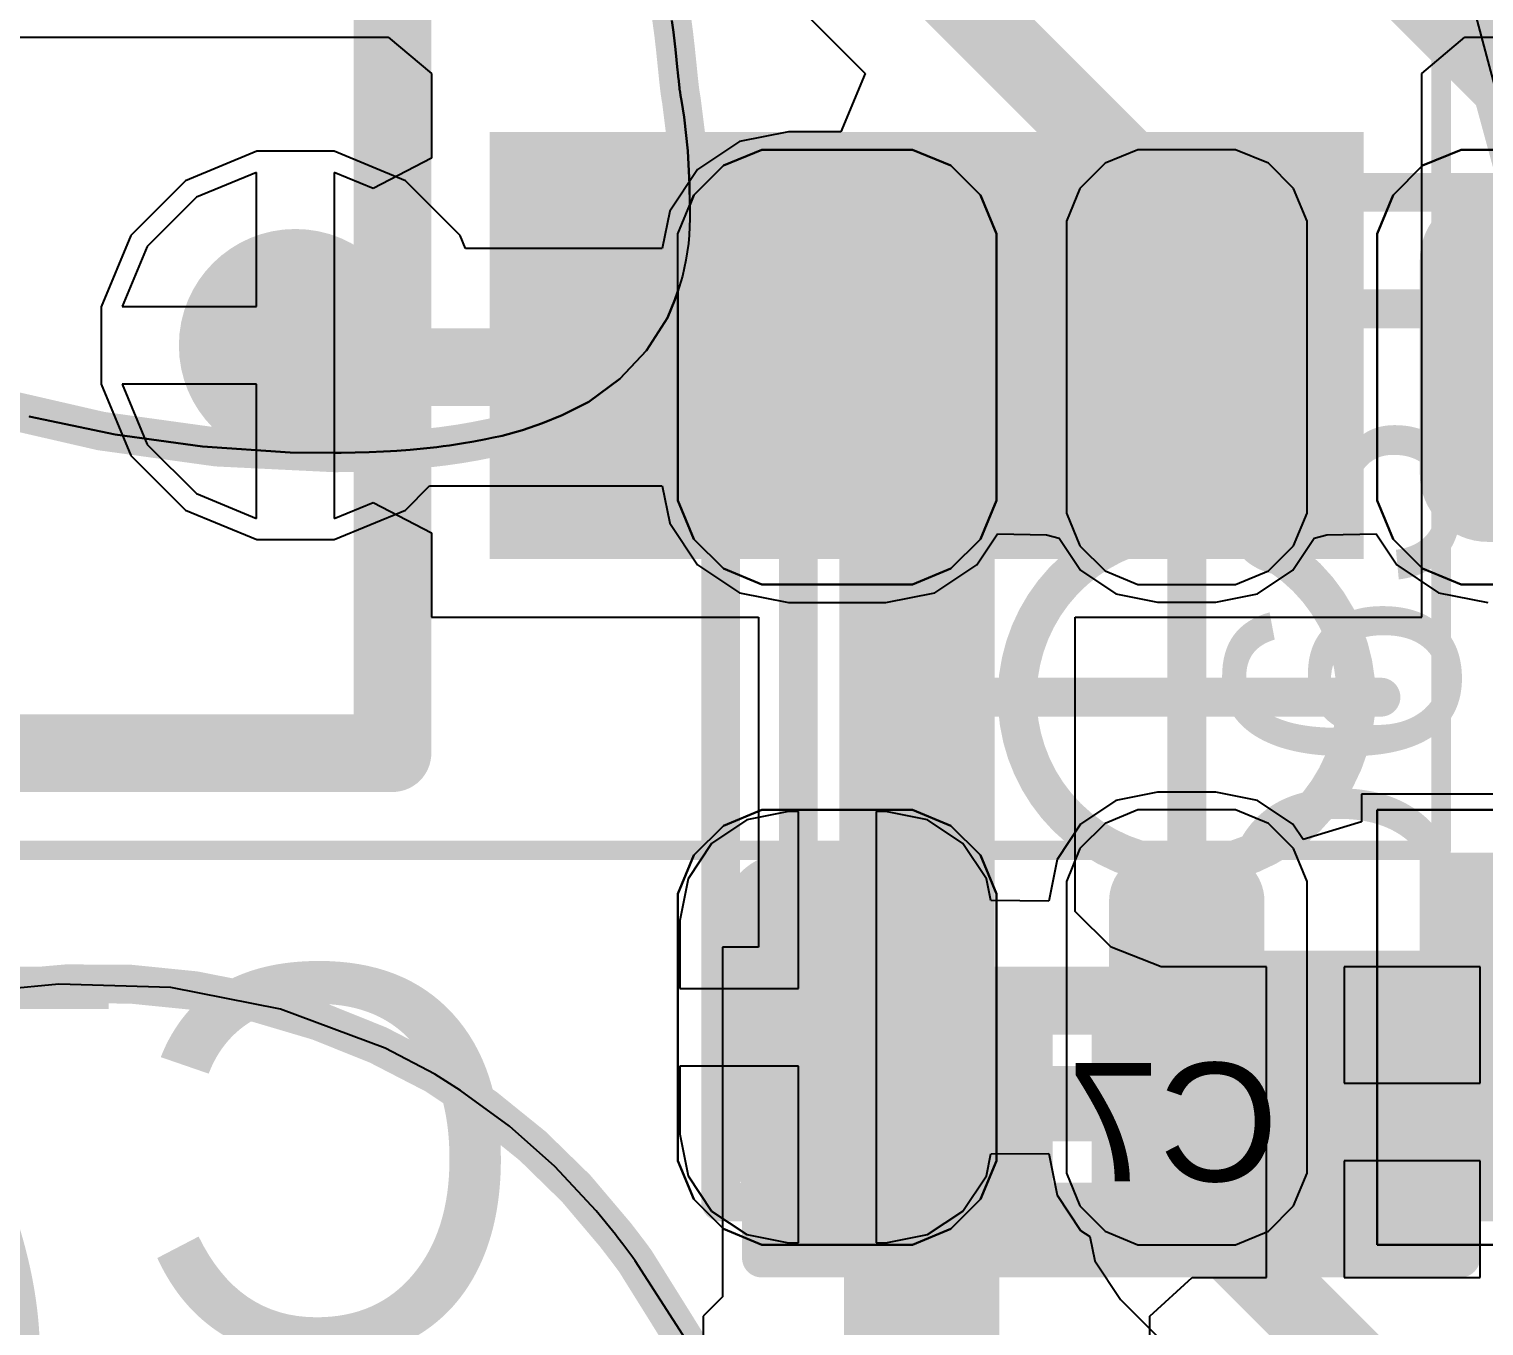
# Model space of a CAD drawing. Header units: inches. Extents: x -52 to 109, y 0 to 35.
# Drawn here: x 80.814 to 84.56, y 13.475 to 16.815 of the extents above; entities that cross this region are included whole.
import ezdxf

# ---------------------------------------------------------------- set-up
doc = ezdxf.new("R2010")
doc.units = ezdxf.units.IN
for name, color, linetype in [('Bottom Assembly', 56, 'Continuous'), ('Bottom Courtyard', 56, 'Continuous'), ('Bottom Layer', 5, 'Continuous'), ('Bottom Overlay', 54, 'Continuous'), ('Bottom Paste', 16, 'Continuous'), ('Bottom Solder', 6, 'Continuous'), ('Mechanical 1', 6, 'Continuous'), ('Mechanical 4', 56, 'Continuous'), ('Top Component Outline', 56, 'Continuous'), ('Top Courtyard', 56, 'Continuous'), ('Top Layer', 1, 'Continuous'), ('Top Overlay', 2, 'Continuous'), ('Top Paste', 8, 'Continuous'), ('Top Solder', 216, 'Continuous'), ('Via Holes', 16, 'Continuous')]:
    doc.layers.add(name, color=color, linetype=linetype)
doc.styles.add('Arial', font='', dxfattribs={"height": 0.2})
doc.styles.get('Arial').set_extended_font_data('Arial')

# ---------------------------------------------------------------- blocks, each defined once
blk = doc.blocks.new('APA_RGB_LED_2020_391')
at = {"layer": 'Top Layer'}
h = blk.add_hatch(color=1, dxfattribs=at)
edge = h.paths.add_edge_path()
edge.add_arc((-1.125, 1.025), 0.125, 90, 180)
edge.add_line((-1.25, 1.025), (-1.25, 0.775))
edge.add_arc((-1.125, 0.775), 0.125, 180, 270)
edge.add_line((-1.125, 0.65), (-0.575, 0.65))
edge.add_arc((-0.575, 0.775), 0.125, 270, 360)
edge.add_line((-0.45, 0.775), (-0.45, 1.025))
edge.add_arc((-0.575, 1.025), 0.125, 0, 90)
edge.add_line((-0.575, 1.15), (-1.125, 1.15))
h = blk.add_hatch(color=1, dxfattribs=at)
edge = h.paths.add_edge_path()
edge.add_arc((0.575, 1.025), 0.125, 90, 180)
edge.add_line((0.45, 1.025), (0.45, 0.775))
edge.add_arc((0.575, 0.775), 0.125, 180, 270)
edge.add_line((0.575, 0.65), (1.125, 0.65))
edge.add_arc((1.125, 0.775), 0.125, 270, 360)
edge.add_line((1.25, 0.775), (1.25, 1.025))
edge.add_arc((1.125, 1.025), 0.125, 0, 90)
edge.add_line((1.125, 1.15), (0.575, 1.15))
h = blk.add_hatch(color=1, dxfattribs=at)
edge = h.paths.add_edge_path()
edge.add_arc((-1.175, 0.075), 0.075, 90, 180)
edge.add_line((-1.25, 0.075), (-1.25, -0.075))
edge.add_arc((-1.175, -0.075), 0.075, 180, 270)
edge.add_line((-1.175, -0.15), (-0.525, -0.15))
edge.add_arc((-0.525, -0.075), 0.075, 270, 360)
edge.add_line((-0.45, -0.075), (-0.45, 0.075))
edge.add_arc((-0.525, 0.075), 0.075, 0, 90)
edge.add_line((-0.525, 0.15), (-1.175, 0.15))
h = blk.add_hatch(color=1, dxfattribs=at)
edge = h.paths.add_edge_path()
edge.add_arc((0.525, 0.075), 0.075, 90, 180)
edge.add_line((0.45, 0.075), (0.45, -0.075))
edge.add_arc((0.525, -0.075), 0.075, 180, 270)
edge.add_line((0.525, -0.15), (1.175, -0.15))
edge.add_arc((1.175, -0.075), 0.075, 270, 360)
edge.add_line((1.25, -0.075), (1.25, 0.075))
edge.add_arc((1.175, 0.075), 0.075, 0, 90)
edge.add_line((1.175, 0.15), (0.525, 0.15))
blk.add_hatch(color=1, dxfattribs=at).paths.add_polyline_path([(-1.25, -0.65), (-0.45, -0.65), (-0.45, -1.15), (-1.25, -1.15)])
h = blk.add_hatch(color=1, dxfattribs=at)
edge = h.paths.add_edge_path()
edge.add_arc((0.575, -0.775), 0.125, 90, 180)
edge.add_line((0.45, -0.775), (0.45, -1.025))
edge.add_arc((0.575, -1.025), 0.125, 180, 270)
edge.add_line((0.575, -1.15), (1.125, -1.15))
edge.add_arc((1.125, -1.025), 0.125, 270, 360)
edge.add_line((1.25, -1.025), (1.25, -0.775))
edge.add_arc((1.125, -0.775), 0.125, 0, 90)
edge.add_line((1.125, -0.65), (0.575, -0.65))
at = {"layer": 'Top Paste'}
h = blk.add_hatch(color=8, dxfattribs=at)
edge = h.paths.add_edge_path()
edge.add_arc((-1.125, 1.025), 0.125, 90, 180)
edge.add_line((-1.25, 1.025), (-1.25, 0.775))
edge.add_arc((-1.125, 0.775), 0.125, 180, 270)
edge.add_line((-1.125, 0.65), (-0.575, 0.65))
edge.add_arc((-0.575, 0.775), 0.125, 270, 360)
edge.add_line((-0.45, 0.775), (-0.45, 1.025))
edge.add_arc((-0.575, 1.025), 0.125, 0, 90)
edge.add_line((-0.575, 1.15), (-1.125, 1.15))
h = blk.add_hatch(color=8, dxfattribs=at)
edge = h.paths.add_edge_path()
edge.add_arc((0.575, 1.025), 0.125, 90, 180)
edge.add_line((0.45, 1.025), (0.45, 0.775))
edge.add_arc((0.575, 0.775), 0.125, 180, 270)
edge.add_line((0.575, 0.65), (1.125, 0.65))
edge.add_arc((1.125, 0.775), 0.125, 270, 360)
edge.add_line((1.25, 0.775), (1.25, 1.025))
edge.add_arc((1.125, 1.025), 0.125, 0, 90)
edge.add_line((1.125, 1.15), (0.575, 1.15))
h = blk.add_hatch(color=8, dxfattribs=at)
edge = h.paths.add_edge_path()
edge.add_arc((-1.175, 0.075), 0.075, 90, 180)
edge.add_line((-1.25, 0.075), (-1.25, -0.075))
edge.add_arc((-1.175, -0.075), 0.075, 180, 270)
edge.add_line((-1.175, -0.15), (-0.525, -0.15))
edge.add_arc((-0.525, -0.075), 0.075, 270, 360)
edge.add_line((-0.45, -0.075), (-0.45, 0.075))
edge.add_arc((-0.525, 0.075), 0.075, 0, 90)
edge.add_line((-0.525, 0.15), (-1.175, 0.15))
h = blk.add_hatch(color=8, dxfattribs=at)
edge = h.paths.add_edge_path()
edge.add_arc((0.525, 0.075), 0.075, 90, 180)
edge.add_line((0.45, 0.075), (0.45, -0.075))
edge.add_arc((0.525, -0.075), 0.075, 180, 270)
edge.add_line((0.525, -0.15), (1.175, -0.15))
edge.add_arc((1.175, -0.075), 0.075, 270, 360)
edge.add_line((1.25, -0.075), (1.25, 0.075))
edge.add_arc((1.175, 0.075), 0.075, 0, 90)
edge.add_line((1.175, 0.15), (0.525, 0.15))
blk.add_hatch(color=8, dxfattribs=at).paths.add_polyline_path([(-1.25, -0.65), (-0.45, -0.65), (-0.45, -1.15), (-1.25, -1.15)])
h = blk.add_hatch(color=8, dxfattribs=at)
edge = h.paths.add_edge_path()
edge.add_arc((0.575, -0.775), 0.125, 90, 180)
edge.add_line((0.45, -0.775), (0.45, -1.025))
edge.add_arc((0.575, -1.025), 0.125, 180, 270)
edge.add_line((0.575, -1.15), (1.125, -1.15))
edge.add_arc((1.125, -1.025), 0.125, 270, 360)
edge.add_line((1.25, -1.025), (1.25, -0.775))
edge.add_arc((1.125, -0.775), 0.125, 0, 90)
edge.add_line((1.125, -0.65), (0.575, -0.65))
at = {"layer": 'Top Solder'}
h = blk.add_hatch(color=216, dxfattribs=at)
edge = h.paths.add_edge_path()
edge.add_arc((-1.125, 1.025), 0.175, 90, 180)
edge.add_line((-1.3, 1.025), (-1.3, 0.775))
edge.add_arc((-1.125, 0.775), 0.175, 180, 270)
edge.add_line((-1.125, 0.6), (-0.575, 0.6))
edge.add_arc((-0.575, 0.775), 0.175, 270, 360)
edge.add_line((-0.4, 0.775), (-0.4, 1.025))
edge.add_arc((-0.575, 1.025), 0.175, 0, 90)
edge.add_line((-0.575, 1.2), (-1.125, 1.2))
h = blk.add_hatch(color=216, dxfattribs=at)
edge = h.paths.add_edge_path()
edge.add_arc((0.575, 1.025), 0.175, 90, 180)
edge.add_line((0.4, 1.025), (0.4, 0.775))
edge.add_arc((0.575, 0.775), 0.175, 180, 270)
edge.add_line((0.575, 0.6), (1.125, 0.6))
edge.add_arc((1.125, 0.775), 0.175, 270, 360)
edge.add_line((1.3, 0.775), (1.3, 1.025))
edge.add_arc((1.125, 1.025), 0.175, 0, 90)
edge.add_line((1.125, 1.2), (0.575, 1.2))
h = blk.add_hatch(color=216, dxfattribs=at)
edge = h.paths.add_edge_path()
edge.add_arc((-1.175, 0.075), 0.125, 90, 180)
edge.add_line((-1.3, 0.075), (-1.3, -0.075))
edge.add_arc((-1.175, -0.075), 0.125, 180, 270)
edge.add_line((-1.175, -0.2), (-0.525, -0.2))
edge.add_arc((-0.525, -0.075), 0.125, 270, 360)
edge.add_line((-0.4, -0.075), (-0.4, 0.075))
edge.add_arc((-0.525, 0.075), 0.125, 0, 90)
edge.add_line((-0.525, 0.2), (-1.175, 0.2))
h = blk.add_hatch(color=216, dxfattribs=at)
edge = h.paths.add_edge_path()
edge.add_arc((0.525, 0.075), 0.125, 90, 180)
edge.add_line((0.4, 0.075), (0.4, -0.075))
edge.add_arc((0.525, -0.075), 0.125, 180, 270)
edge.add_line((0.525, -0.2), (1.175, -0.2))
edge.add_arc((1.175, -0.075), 0.125, 270, 360)
edge.add_line((1.3, -0.075), (1.3, 0.075))
edge.add_arc((1.175, 0.075), 0.125, 0, 90)
edge.add_line((1.175, 0.2), (0.525, 0.2))
blk.add_hatch(color=216, dxfattribs=at).paths.add_polyline_path([(-1.3, -0.6), (-0.4, -0.6), (-0.4, -1.2), (-1.3, -1.2)])
h = blk.add_hatch(color=216, dxfattribs=at)
edge = h.paths.add_edge_path()
edge.add_arc((0.575, -0.775), 0.175, 90, 180)
edge.add_line((0.4, -0.775), (0.4, -1.025))
edge.add_arc((0.575, -1.025), 0.175, 180, 270)
edge.add_line((0.575, -1.2), (1.125, -1.2))
edge.add_arc((1.125, -1.025), 0.175, 270, 360)
edge.add_line((1.3, -1.025), (1.3, -0.775))
edge.add_arc((1.125, -0.775), 0.175, 0, 90)
edge.add_line((1.125, -0.6), (0.575, -0.6))
at = {"layer": 'Top Component Outline'}
for points in [[(-1, 1, 0.1, 0.1, 0), (1, 1, 0.1, 0.1, 0)], [(-1, 1, 0.1, 0.1, 0), (-1, -1, 0.1, 0.1, 0)], [(1, 1, 0.1, 0.1, 0), (1, -1, 0.1, 0.1, 0)], [(-1, -1, 0.1, 0.1, 0), (1, -1, 0.1, 0.1, 0)]]:
    blk.add_lwpolyline(points, format="xyseb", dxfattribs=at)
for points in [[(-1.025, 1, 0.05, 0.05, 1), (-0.975, 1, 0.05, 0.05, 1)], [(-1.025, 1, 0.05, 0.05, 1), (-0.975, 1, 0.05, 0.05, 1)], [(0.975, 1, 0.05, 0.05, 1), (1.025, 1, 0.05, 0.05, 1)], [(0.975, 1, 0.05, 0.05, 1), (1.025, 1, 0.05, 0.05, 1)], [(-1.025, -1, 0.05, 0.05, 1), (-0.975, -1, 0.05, 0.05, 1)], [(-1.025, -1, 0.05, 0.05, 1), (-0.975, -1, 0.05, 0.05, 1)], [(0.975, -1, 0.05, 0.05, 1), (1.025, -1, 0.05, 0.05, 1)], [(0.975, -1, 0.05, 0.05, 1), (1.025, -1, 0.05, 0.05, 1)]]:
    blk.add_lwpolyline(points, format="xyseb", close=True, dxfattribs=at)
at = {"layer": 'Top Courtyard'}
for points in [[(-1.3, 1.2, 0.1, 0.1, 0), (-1.3, -1.2, 0.1, 0.1, 0)], [(-1.3, 1.2, 0.1, 0.1, 0), (1.3, 1.2, 0.1, 0.1, 0)], [(1.3, 1.2, 0.1, 0.1, 0), (1.3, -1.2, 0.1, 0.1, 0)], [(0, 0.5, 0.1, 0.1, 0), (0, -0.5, 0.1, 0.1, 0)], [(-0.5, 0, 0.1, 0.1, 0), (0.5, 0, 0.1, 0.1, 0)], [(-1.3, -1.2, 0.1, 0.1, 0), (1.3, -1.2, 0.1, 0.1, 0)]]:
    blk.add_lwpolyline(points, format="xyseb", dxfattribs=at)
for points in [[(-1.325, 1.2, 0.05, 0.05, 1), (-1.275, 1.2, 0.05, 0.05, 1)], [(-1.325, 1.2, 0.05, 0.05, 1), (-1.275, 1.2, 0.05, 0.05, 1)], [(1.275, 1.2, 0.05, 0.05, 1), (1.325, 1.2, 0.05, 0.05, 1)], [(1.275, 1.2, 0.05, 0.05, 1), (1.325, 1.2, 0.05, 0.05, 1)], [(-0.025, 0.5, 0.05, 0.05, 1), (0.025, 0.5, 0.05, 0.05, 1)], [(-0.525, 0, 0.05, 0.05, 1), (-0.475, 0, 0.05, 0.05, 1)], [(0.475, 0, 0.05, 0.05, 1), (0.525, 0, 0.05, 0.05, 1)], [(-0.025, -0.5, 0.05, 0.05, 1), (0.025, -0.5, 0.05, 0.05, 1)], [(-1.325, -1.2, 0.05, 0.05, 1), (-1.275, -1.2, 0.05, 0.05, 1)], [(-1.325, -1.2, 0.05, 0.05, 1), (-1.275, -1.2, 0.05, 0.05, 1)], [(1.275, -1.2, 0.05, 0.05, 1), (1.325, -1.2, 0.05, 0.05, 1)], [(1.275, -1.2, 0.05, 0.05, 1), (1.325, -1.2, 0.05, 0.05, 1)]]:
    blk.add_lwpolyline(points, format="xyseb", close=True, dxfattribs=at)
at = {"layer": 'Top Overlay'}
for p, q in [((-1.2929, 1.2689), (-1.1937, 1.31)), ((-1.1937, 1.31), (-1.14, 1.31)), ((-1.14, 1.31), (-1.14, 1.31)), ((-1.14, 1.31), (-0.56, 1.31)), ((-0.56, 1.31), (-0.5063, 1.31)), ((-0.5063, 1.31), (-0.4071, 1.2689)), ((0.4071, 1.2689), (0.5063, 1.31)), ((0.5063, 1.31), (0.56, 1.31)), ((0.56, 1.31), (0.56, 1.31)), ((0.56, 1.31), (1.14, 1.31)), ((1.14, 1.31), (1.1937, 1.31)), ((1.1937, 1.31), (1.2929, 1.2689)), ((-1.3689, 1.1929), (-1.2929, 1.2689)), ((-0.4071, 1.2689), (-0.3311, 1.1929)), ((0.3311, 1.1929), (0.4071, 1.2689)), ((1.2929, 1.2689), (1.3689, 1.1929)), ((-1.41, 1.0937), (-1.3689, 1.1929)), ((-0.3311, 1.1929), (-0.29, 1.0937)), ((0.29, 1.0937), (0.3311, 1.1929)), ((1.3689, 1.1929), (1.41, 1.0937)), ((-1.41, 1.04), (-1.41, 1.0937)), ((-0.29, 1.0937), (-0.29, 1.04)), ((0.29, 1.04), (0.29, 1.0937)), ((1.41, 1.0937), (1.41, 1.04)), ((-1.41, 0.76), (-1.41, 1.04)), ((-0.29, 1.04), (-0.29, 1.04)), ((-0.29, 1.04), (-0.29, 0.76)), ((0.29, 0.76), (0.29, 1.04)), ((1.41, 1.04), (1.41, 1.04)), ((1.41, 1.04), (1.41, 0.76)), ((-1.41, 0.76), (-1.41, 0.76)), ((-1.41, 0.7063), (-1.41, 0.76)), ((-0.29, 0.76), (-0.29, 0.7063)), ((0.29, 0.76), (0.29, 0.76)), ((0.29, 0.7063), (0.29, 0.76)), ((1.41, 0.76), (1.41, 0.7063)), ((-1.3689, 0.6071), (-1.41, 0.7063)), ((-0.29, 0.7063), (-0.3311, 0.6071)), ((0.3311, 0.6071), (0.29, 0.7063)), ((1.41, 0.7063), (1.3689, 0.6071)), ((-1.2929, 0.5311), (-1.3689, 0.6071)), ((-0.3311, 0.6071), (-0.4071, 0.5311)), ((0.4071, 0.5311), (0.3311, 0.6071)), ((1.3689, 0.6071), (1.2929, 0.5311)), ((-1.1937, 0.49), (-1.2929, 0.5311)), ((-0.4071, 0.5311), (-0.5063, 0.49)), ((0.5063, 0.49), (0.4071, 0.5311)), ((1.2929, 0.5311), (1.1937, 0.49)), ((-1.14, 0.49), (-1.1937, 0.49)), ((-0.56, 0.49), (-1.14, 0.49)), ((-0.5063, 0.49), (-0.56, 0.49)), ((-0.56, 0.49), (-0.56, 0.49)), ((0.56, 0.49), (0.5063, 0.49)), ((1.14, 0.49), (0.56, 0.49)), ((1.1937, 0.49), (1.14, 0.49)), ((1.14, 0.49), (1.14, 0.49)), ((-1.2258, 0.31), (-1.3103, 0.275)), ((-1.18, 0.31), (-1.2258, 0.31)), ((-0.52, 0.31), (-1.18, 0.31)), ((-0.4743, 0.31), (-0.52, 0.31)), ((-0.52, 0.31), (-0.52, 0.31)), ((-0.3897, 0.275), (-0.4743, 0.31)), ((0.4742, 0.31), (0.3897, 0.275)), ((0.52, 0.31), (0.4742, 0.31)), ((1.18, 0.31), (0.52, 0.31)), ((1.2258, 0.31), (1.18, 0.31)), ((1.18, 0.31), (1.18, 0.31)), ((1.3103, 0.275), (1.2258, 0.31)), ((-1.3103, 0.275), (-1.375, 0.2103)), ((-0.325, 0.2103), (-0.3897, 0.275)), ((0.3897, 0.275), (0.325, 0.2103)), ((1.375, 0.2103), (1.3103, 0.275)), ((-1.375, 0.2103), (-1.41, 0.1258)), ((-0.29, 0.1258), (-0.325, 0.2103)), ((0.325, 0.2103), (0.29, 0.1258)), ((1.41, 0.1258), (1.375, 0.2103)), ((-1.41, 0.1258), (-1.41, 0.08)), ((-0.29, 0.08), (-0.29, 0.1258)), ((0.29, 0.1258), (0.29, 0.08)), ((1.41, 0.08), (1.41, 0.1258)), ((-1.41, 0.08), (-1.41, -0.08)), ((-1.41, 0.08), (-1.41, 0.08)), ((-0.29, -0.08), (-0.29, 0.08)), ((0.29, 0.08), (0.29, -0.08)), ((0.29, 0.08), (0.29, 0.08)), ((1.41, -0.08), (1.41, 0.08)), ((-1.41, -0.08), (-1.41, -0.1257)), ((-0.29, -0.1257), (-0.29, -0.08)), ((-0.29, -0.08), (-0.29, -0.08)), ((0.29, -0.08), (0.29, -0.1257)), ((1.41, -0.1257), (1.41, -0.08)), ((1.41, -0.08), (1.41, -0.08)), ((-1.41, -0.1257), (-1.375, -0.2103)), ((-0.325, -0.2103), (-0.29, -0.1257)), ((0.29, -0.1257), (0.325, -0.2103)), ((1.375, -0.2103), (1.41, -0.1257)), ((-1.375, -0.2103), (-1.3103, -0.275)), ((-0.3897, -0.275), (-0.325, -0.2103)), ((0.325, -0.2103), (0.3897, -0.275)), ((1.3103, -0.275), (1.375, -0.2103)), ((-1.3103, -0.275), (-1.2258, -0.31)), ((-0.4743, -0.31), (-0.3897, -0.275)), ((0.3897, -0.275), (0.4742, -0.31)), ((1.2258, -0.31), (1.3103, -0.275)), ((-1.2258, -0.31), (-1.18, -0.31)), ((-1.18, -0.31), (-1.18, -0.31)), ((-1.18, -0.31), (-0.52, -0.31)), ((-0.52, -0.31), (-0.4743, -0.31)), ((0.4742, -0.31), (0.52, -0.31)), ((0.52, -0.31), (0.52, -0.31)), ((0.52, -0.31), (1.18, -0.31)), ((1.18, -0.31), (1.2258, -0.31)), ((-1.41, -1.31), (-1.41, -0.49)), ((-1.41, -0.49), (-0.29, -0.49)), ((-0.29, -0.49), (-0.29, -1.31)), ((0.4071, -0.5311), (0.5063, -0.49)), ((0.5063, -0.49), (0.56, -0.49)), ((0.56, -0.49), (0.56, -0.49)), ((0.56, -0.49), (1.14, -0.49)), ((1.14, -0.49), (1.1937, -0.49)), ((1.1937, -0.49), (1.2929, -0.5311)), ((0.3311, -0.6071), (0.4071, -0.5311)), ((1.2929, -0.5311), (1.3689, -0.6071)), ((0.29, -0.7063), (0.3311, -0.6071)), ((1.3689, -0.6071), (1.41, -0.7063)), ((0.29, -0.76), (0.29, -0.7063)), ((1.41, -0.7063), (1.41, -0.76)), ((0.29, -1.04), (0.29, -0.76)), ((1.41, -0.76), (1.41, -0.76)), ((1.41, -0.76), (1.41, -1.04)), ((0.29, -1.04), (0.29, -1.04)), ((0.29, -1.0937), (0.29, -1.04)), ((1.41, -1.04), (1.41, -1.0937)), ((0.3311, -1.1929), (0.29, -1.0937)), ((1.41, -1.0937), (1.3689, -1.1929)), ((0.4071, -1.2689), (0.3311, -1.1929)), ((1.3689, -1.1929), (1.2929, -1.2689)), ((0.5063, -1.31), (0.4071, -1.2689)), ((1.2929, -1.2689), (1.1937, -1.31)), ((-0.29, -1.31), (-1.41, -1.31)), ((0.56, -1.31), (0.5063, -1.31)), ((1.14, -1.31), (0.56, -1.31)), ((1.1937, -1.31), (1.14, -1.31)), ((1.14, -1.31), (1.14, -1.31))]:
    blk.add_line(p, q, dxfattribs=at)
at = {"layer": 'Top Courtyard', "style": 'Arial'}
blk.add_text('D63', height=0.6, dxfattribs=at).set_placement((-0.8, -0.7))
blk = doc.blocks.new('SOT230P700X180_4N_B_440')
at = {"layer": 'Bottom Layer'}
blk.add_hatch(color=5, dxfattribs=at).paths.add_polyline_path([(-1.85, 2.8), (-1.85, 1.8), (-4, 1.8), (-4, 2.8)])
at = {"layer": 'Bottom Paste'}
blk.add_hatch(color=16, dxfattribs=at).paths.add_polyline_path([(-1.85, 2.8), (-1.85, 1.8), (-4, 1.8), (-4, 2.8)])
at = {"layer": 'Bottom Solder'}
blk.add_hatch(color=6, dxfattribs=at).paths.add_polyline_path([(-1.8, 2.85), (-1.8, 1.75), (-4.05, 1.75), (-4.05, 2.85)])
at = {"layer": 'Bottom Courtyard'}
for points in [[(4.25, 3.6, 0.05, 0.05, 0), (-4.25, 3.6, 0.05, 0.05, 0)], [(-4.25, 3.6, 0.05, 0.05, 0), (-4.25, -3.6, 0.05, 0.05, 0)]]:
    blk.add_lwpolyline(points, format="xyseb", dxfattribs=at)
blk.add_lwpolyline([(-4.2625, 3.6, 0.025, 0.025, 1), (-4.2375, 3.6, 0.025, 0.025, 1)], format="xyseb", close=True, dxfattribs=at)
blk.add_lwpolyline([(-4.2625, 3.6, 0.025, 0.025, 1), (-4.2375, 3.6, 0.025, 0.025, 1)], format="xyseb", close=True, dxfattribs=at)
at = {"layer": 'Bottom Overlay'}
for points in [[(-1.55, 3.35, 0.2, 0.2, 0), (-1.55, -3.35, 0.2, 0.2, 0)], [(1.55, 3.35, 0.2, 0.2, 0), (-1.55, 3.35, 0.2, 0.2, 0)]]:
    blk.add_lwpolyline(points, format="xyseb", dxfattribs=at)
blk.add_lwpolyline([(-1.6, 3.35, 0.1, 0.1, 1), (-1.5, 3.35, 0.1, 0.1, 1)], format="xyseb", close=True, dxfattribs=at)
blk.add_lwpolyline([(-1.6, 3.35, 0.1, 0.1, 1), (-1.5, 3.35, 0.1, 0.1, 1)], format="xyseb", close=True, dxfattribs=at)
blk = doc.blocks.new('CAPC1005X04L_B_446')
at = {"layer": 'Bottom Layer'}
for points in [[(-0.2, 0.25), (-0.2, -0.25), (-0.8, -0.25), (-0.8, 0.25)], [(0.8, 0.25), (0.8, -0.25), (0.2, -0.25), (0.2, 0.25)]]:
    blk.add_hatch(color=5, dxfattribs=at).paths.add_polyline_path(points)
at = {"layer": 'Bottom Paste'}
for points in [[(-0.2, 0.25), (-0.2, -0.25), (-0.8, -0.25), (-0.8, 0.25)], [(0.8, 0.25), (0.8, -0.25), (0.2, -0.25), (0.2, 0.25)]]:
    blk.add_hatch(color=16, dxfattribs=at).paths.add_polyline_path(points)
at = {"layer": 'Bottom Solder'}
for points in [[(-0.15, 0.3), (-0.15, -0.3), (-0.85, -0.3), (-0.85, 0.3)], [(0.85, 0.3), (0.85, -0.3), (0.15, -0.3), (0.15, 0.3)]]:
    blk.add_hatch(color=6, dxfattribs=at).paths.add_polyline_path(points)
at = {"layer": 'Bottom Assembly'}
for points in [[(-0.525, 0.275, 0.1, 0.1, 0), (-0.525, -0.275, 0.1, 0.1, 0)], [(0.525, 0.275, 0.1, 0.1, 0), (-0.525, 0.275, 0.1, 0.1, 0)], [(0.525, 0.275, 0.1, 0.1, 0), (0.525, -0.275, 0.1, 0.1, 0)], [(0.525, -0.275, 0.1, 0.1, 0), (-0.525, -0.275, 0.1, 0.1, 0)]]:
    blk.add_lwpolyline(points, format="xyseb", dxfattribs=at)
for points in [[(-0.55, 0.275, 0.05, 0.05, 1), (-0.5, 0.275, 0.05, 0.05, 1)], [(-0.55, 0.275, 0.05, 0.05, 1), (-0.5, 0.275, 0.05, 0.05, 1)], [(0.5, 0.275, 0.05, 0.05, 1), (0.55, 0.275, 0.05, 0.05, 1)], [(0.5, 0.275, 0.05, 0.05, 1), (0.55, 0.275, 0.05, 0.05, 1)], [(-0.55, -0.275, 0.05, 0.05, 1), (-0.5, -0.275, 0.05, 0.05, 1)], [(-0.55, -0.275, 0.05, 0.05, 1), (-0.5, -0.275, 0.05, 0.05, 1)], [(0.5, -0.275, 0.05, 0.05, 1), (0.55, -0.275, 0.05, 0.05, 1)], [(0.5, -0.275, 0.05, 0.05, 1), (0.55, -0.275, 0.05, 0.05, 1)]]:
    blk.add_lwpolyline(points, format="xyseb", close=True, dxfattribs=at)
at = {"layer": 'Bottom Courtyard'}
for points in [[(-0.9, 0.35, 0.1, 0.1, 0), (-0.9, -0.35, 0.1, 0.1, 0)], [(0.9, 0.35, 0.1, 0.1, 0), (-0.9, 0.35, 0.1, 0.1, 0)], [(0.9, 0.35, 0.1, 0.1, 0), (0.9, -0.35, 0.1, 0.1, 0)], [(0, 0.275, 0.1, 0.1, 0), (0, -0.275, 0.1, 0.1, 0)], [(0.275, 0, 0.1, 0.1, 0), (-0.275, 0, 0.1, 0.1, 0)], [(0.9, -0.35, 0.1, 0.1, 0), (-0.9, -0.35, 0.1, 0.1, 0)]]:
    blk.add_lwpolyline(points, format="xyseb", dxfattribs=at)
for points in [[(-0.925, 0.35, 0.05, 0.05, 1), (-0.875, 0.35, 0.05, 0.05, 1)], [(-0.925, 0.35, 0.05, 0.05, 1), (-0.875, 0.35, 0.05, 0.05, 1)], [(0.875, 0.35, 0.05, 0.05, 1), (0.925, 0.35, 0.05, 0.05, 1)], [(0.875, 0.35, 0.05, 0.05, 1), (0.925, 0.35, 0.05, 0.05, 1)], [(-0.025, 0.275, 0.05, 0.05, 1), (0.025, 0.275, 0.05, 0.05, 1)], [(-0.3, 0, 0.05, 0.05, 1), (-0.25, 0, 0.05, 0.05, 1)], [(0.25, 0, 0.05, 0.05, 1), (0.3, 0, 0.05, 0.05, 1)], [(-0.025, -0.275, 0.05, 0.05, 1), (0.025, -0.275, 0.05, 0.05, 1)], [(-0.925, -0.35, 0.05, 0.05, 1), (-0.875, -0.35, 0.05, 0.05, 1)], [(-0.925, -0.35, 0.05, 0.05, 1), (-0.875, -0.35, 0.05, 0.05, 1)], [(0.875, -0.35, 0.05, 0.05, 1), (0.925, -0.35, 0.05, 0.05, 1)], [(0.875, -0.35, 0.05, 0.05, 1), (0.925, -0.35, 0.05, 0.05, 1)]]:
    blk.add_lwpolyline(points, format="xyseb", close=True, dxfattribs=at)
at = {"layer": 'Bottom Assembly', "style": 'Arial', "text_generation_flag": 2}
blk.add_text('C7', height=0.3048, rotation=180, dxfattribs=at).set_placement((-0.4318, 0.1524))

msp = doc.modelspace()

# ---------------------------------------------------------------- hatches: boundary and pattern name
at = {"layer": 'Bottom Layer'}
h = msp.add_hatch(color=5, dxfattribs=at)
edge = h.paths.add_edge_path()
edge.add_arc((81.5, 16), 0.3, 0, 360)
at = {"layer": 'Top Layer'}
h = msp.add_hatch(color=1, dxfattribs=at)
edge = h.paths.add_edge_path()
edge.add_arc((81.5, 16), 0.3, 0, 360)
at = {"layer": 'Via Holes'}
h = msp.add_hatch(color=7, dxfattribs=at)
edge = h.paths.add_edge_path()
edge.add_arc((81.5, 16), 0.15, 0, 360)

# ---------------------------------------------------------------- linework, layer by layer
at = {"layer": 'Bottom Layer'}
for p, q in [((80.2267, 16.7941), (81.739, 16.7941)), ((81.739, 16.7941), (81.85, 16.7)), ((84.4, 16.7), (84.511, 16.7941)), ((84.511, 16.7941), (84.6, 16.7941)), ((81.85, 16.7), (81.85, 16.6441)), ((84.4, 16.6441), (84.4, 16.7)), ((81.85, 16.6441), (81.85, 16.4824)), ((84.4, 15.3), (84.4, 16.6441)), ((81.85, 16.4824), (81.7, 16.4042)), ((81.4, 16.4457), (81.2451, 16.3815)), ((81.4, 16.1), (81.4, 16.4457)), ((81.7, 16.4042), (81.6, 16.4457)), ((81.6, 16.4457), (81.6, 16)), ((81.2451, 16.3815), (81.1185, 16.2549)), ((81.1185, 16.2549), (81.0543, 16.1)), ((81.0543, 16.1), (81.4, 16.1)), ((81.6, 16), (81.6, 15.5543)), ((81.4, 15.9), (81.0543, 15.9)), ((81.0543, 15.9), (81.1185, 15.7451)), ((81.4, 15.5543), (81.4, 15.9)), ((81.1185, 15.7451), (81.2451, 15.6185)), ((81.2451, 15.6185), (81.4, 15.5543)), ((81.6, 15.5543), (81.7, 15.5958)), ((81.7, 15.5958), (81.85, 15.5176)), ((81.85, 15.5176), (81.85, 15.3)), ((81.85, 15.3), (82.6922, 15.3)), ((82.6922, 15.3), (82.6922, 14.45)), ((83.5078, 14.5422), (83.5078, 15.3)), ((83.5078, 15.3), (84.4, 15.3)), ((83.6, 14.45), (83.5078, 14.5422)), ((82.6922, 14.45), (82.6, 14.45)), ((82.6, 14.45), (82.6, 13.55)), ((83.7293, 14.4), (83.6, 14.45)), ((84, 14.4), (83.7293, 14.4)), ((84, 14), (84, 14.4)), ((84.55, 14.4), (84.2, 14.4)), ((84.2, 14.4), (84.2, 14.1)), ((84.55, 14.1), (84.55, 14.4)), ((84.2, 14.1), (84.55, 14.1)), ((84, 13.6), (84, 14)), ((84.55, 13.9), (84.2, 13.9)), ((84.2, 13.9), (84.2, 13.6)), ((84.55, 13.6), (84.55, 13.9)), ((83.7, 13.5), (83.8086, 13.6)), ((83.8086, 13.6), (84, 13.6)), ((84.2, 13.6), (84.55, 13.6)), ((82.6, 13.55), (82.55, 13.5)), ((82.55, 13.5), (82.55, 13.5)), ((82.55, 13.5), (82.55, 12.3376)), ((83.7, 13.45), (83.7, 13.5))]:
    msp.add_line(p, q, dxfattribs=at)
for points in [[(83.1, 15.975, 0.4, 0.4, 0), (83.125, 16, 0.4, 0.4, 0)], [(83.1, 14, 0.4, 0.4, 0), (83.1, 15.975, 0.4, 0.4, 0)], [(83.1, 14, 0.4, 0.4, 0), (83.1125, 13.9875, 0.4, 0.4, 0)], [(83.1125, 12.9125, 0.4, 0.4, 0), (83.1125, 13.9875, 0.4, 0.4, 0)]]:
    msp.add_lwpolyline(points, format="xyseb", dxfattribs=at)
for points in [[(83.025, 16, 0.2, 0.2, 1), (83.225, 16, 0.2, 0.2, 1)], [(83, 15.975, 0.2, 0.2, 1), (83.2, 15.975, 0.2, 0.2, 1)], [(83, 15.975, 0.2, 0.2, 1), (83.2, 15.975, 0.2, 0.2, 1)], [(83, 14, 0.2, 0.2, 1), (83.2, 14, 0.2, 0.2, 1)], [(83, 14, 0.2, 0.2, 1), (83.2, 14, 0.2, 0.2, 1)], [(83.0125, 13.9875, 0.2, 0.2, 1), (83.2125, 13.9875, 0.2, 0.2, 1)], [(83.0125, 13.9875, 0.2, 0.2, 1), (83.2125, 13.9875, 0.2, 0.2, 1)]]:
    msp.add_lwpolyline(points, format="xyseb", close=True, dxfattribs=at)
at = {"layer": 'Mechanical 1'}
for points in [[(83.3916, 15.2612, 0.1, 0.1, -0.303347), (83.7949, 15.5307, 0.1, 0.1, 0)], [(83.7949, 15.5307, 0.1, 0.1, -0.19891), (84.1035, 15.4028, 0.1, 0.1, 0)], [(84.1035, 15.4028, 0.1, 0.1, -0.198912), (84.2314, 15.0942, 0.1, 0.1, 0)], [(83.4863, 14.7855, 0.1, 0.1, -0.303347), (83.3916, 15.2612, 0.1, 0.1, 0)], [(84.2314, 15.0942, 0.1, 0.1, -0.303346), (83.9619, 14.6909, 0.1, 0.1, 0)], [(83.9619, 14.6909, 0.1, 0.1, -0.303344), (83.4863, 14.7855, 0.1, 0.1, 0)]]:
    msp.add_lwpolyline(points, format="xyseb", dxfattribs=at)
for points in [[(83.7699, 15.5307, 0.05, 0.05, 1), (83.8199, 15.5307, 0.05, 0.05, 1)], [(83.7699, 15.5307, 0.05, 0.05, 1), (83.8199, 15.5307, 0.05, 0.05, 1)], [(84.0785, 15.4028, 0.05, 0.05, 1), (84.1285, 15.4028, 0.05, 0.05, 1)], [(84.0785, 15.4028, 0.05, 0.05, 1), (84.1285, 15.4028, 0.05, 0.05, 1)], [(83.3666, 15.2612, 0.05, 0.05, 1), (83.4166, 15.2612, 0.05, 0.05, 1)], [(83.3666, 15.2612, 0.05, 0.05, 1), (83.4166, 15.2612, 0.05, 0.05, 1)], [(84.2064, 15.0942, 0.05, 0.05, 1), (84.2564, 15.0942, 0.05, 0.05, 1)], [(84.2064, 15.0942, 0.05, 0.05, 1), (84.2564, 15.0942, 0.05, 0.05, 1)], [(83.4613, 14.7855, 0.05, 0.05, 1), (83.5113, 14.7855, 0.05, 0.05, 1)], [(83.4613, 14.7855, 0.05, 0.05, 1), (83.5113, 14.7855, 0.05, 0.05, 1)], [(83.9369, 14.6909, 0.05, 0.05, 1), (83.9869, 14.6909, 0.05, 0.05, 1)], [(83.9369, 14.6909, 0.05, 0.05, 1), (83.9869, 14.6909, 0.05, 0.05, 1)]]:
    msp.add_lwpolyline(points, format="xyseb", close=True, dxfattribs=at)
at = {"layer": 'Mechanical 4'}
for points in [[(84.2363, 17.9211, 0.1, 0.1, -0.014943), (86.2615, 9.8671, 0.1, 0.1, 0)], [(82.4625, 16.8812, 0.1, 0.1, -0.016174), (82.4786, 16.7622, 0.1, 0.1, 0)], [(82.4786, 16.7622, 0.1, 0.1, 0), (82.4841, 16.7091, 0.1, 0.1, 0)], [(82.4888, 16.6645, 0.1, 0.1, -0.004528), (82.4841, 16.7091, 0.1, 0.1, 0)], [(82.4938, 16.6313, 0.1, 0.1, -0.01853), (82.4888, 16.6645, 0.1, 0.1, 0)], [(82.4938, 16.6313, 0.1, 0.1, -0.051327), (82.5134, 16.2837, 0.1, 0.1, 0)], [(82.5134, 16.2837, 0.1, 0.1, -0.071455), (82.4766, 16.1171, 0.1, 0.1, 0)], [(82.4766, 16.1171, 0.1, 0.1, -0.183222), (82.2107, 15.8329, 0.1, 0.1, 0)], [(81.5997, 15.7236, 0.1, 0.1, -0.066667), (80.7052, 15.8473, 0.1, 0.1, 0)], [(82.2107, 15.8329, 0.1, 0.1, -0.066825), (82.0058, 15.7621, 0.1, 0.1, 0)], [(82.0058, 15.7621, 0.1, 0.1, -0.021717), (81.8808, 15.7405, 0.1, 0.1, 0)], [(81.7445, 15.7278, 0.1, 0.1, -0.014856), (81.5997, 15.7236, 0.1, 0.1, 0)], [(81.8808, 15.7405, 0.1, 0.1, -0.017494), (81.7445, 15.7278, 0.1, 0.1, 0)], [(80.7472, 14.3417, 0.1, 0.1, -0.165914), (81.8593, 14.1228, 0.1, 0.1, 0)], [(81.8593, 14.1228, 0.1, 0.1, -0.09435), (82.3236, 13.7099, 0.1, 0.1, 0)], [(82.3236, 13.7099, 0.1, 0.1, -0.005606), (82.3747, 13.6426, 0.1, 0.1, 0)], [(82.3747, 13.6426, 0.1, 0.1, -0.101637), (83.4367, 11.1008, 0.1, 0.1, 0)]]:
    msp.add_lwpolyline(points, format="xyseb", dxfattribs=at)
for points in [[(82.4536, 16.7622, 0.05, 0.05, 1), (82.5036, 16.7622, 0.05, 0.05, 1)], [(82.4536, 16.7622, 0.05, 0.05, 1), (82.5036, 16.7622, 0.05, 0.05, 1)], [(82.4591, 16.7091, 0.05, 0.05, 1), (82.5091, 16.7091, 0.05, 0.05, 1)], [(82.4591, 16.7091, 0.05, 0.05, 1), (82.5091, 16.7091, 0.05, 0.05, 1)], [(82.4638, 16.6645, 0.05, 0.05, 1), (82.5138, 16.6645, 0.05, 0.05, 1)], [(82.4638, 16.6645, 0.05, 0.05, 1), (82.5138, 16.6645, 0.05, 0.05, 1)], [(82.4688, 16.6313, 0.05, 0.05, 1), (82.5188, 16.6313, 0.05, 0.05, 1)], [(82.4688, 16.6313, 0.05, 0.05, 1), (82.5188, 16.6313, 0.05, 0.05, 1)], [(82.4884, 16.2837, 0.05, 0.05, 1), (82.5384, 16.2837, 0.05, 0.05, 1)], [(82.4884, 16.2837, 0.05, 0.05, 1), (82.5384, 16.2837, 0.05, 0.05, 1)], [(82.4516, 16.1171, 0.05, 0.05, 1), (82.5016, 16.1171, 0.05, 0.05, 1)], [(82.4516, 16.1171, 0.05, 0.05, 1), (82.5016, 16.1171, 0.05, 0.05, 1)], [(82.1857, 15.8329, 0.05, 0.05, 1), (82.2357, 15.8329, 0.05, 0.05, 1)], [(82.1857, 15.8329, 0.05, 0.05, 1), (82.2357, 15.8329, 0.05, 0.05, 1)], [(81.9808, 15.7621, 0.05, 0.05, 1), (82.0308, 15.7621, 0.05, 0.05, 1)], [(81.9808, 15.7621, 0.05, 0.05, 1), (82.0308, 15.7621, 0.05, 0.05, 1)], [(81.5747, 15.7236, 0.05, 0.05, 1), (81.6247, 15.7236, 0.05, 0.05, 1)], [(81.5747, 15.7236, 0.05, 0.05, 1), (81.6247, 15.7236, 0.05, 0.05, 1)], [(81.7195, 15.7278, 0.05, 0.05, 1), (81.7695, 15.7278, 0.05, 0.05, 1)], [(81.7195, 15.7278, 0.05, 0.05, 1), (81.7695, 15.7278, 0.05, 0.05, 1)], [(81.8558, 15.7405, 0.05, 0.05, 1), (81.9058, 15.7405, 0.05, 0.05, 1)], [(81.8558, 15.7405, 0.05, 0.05, 1), (81.9058, 15.7405, 0.05, 0.05, 1)], [(81.8343, 14.1228, 0.05, 0.05, 1), (81.8843, 14.1228, 0.05, 0.05, 1)], [(81.8343, 14.1228, 0.05, 0.05, 1), (81.8843, 14.1228, 0.05, 0.05, 1)], [(82.2986, 13.7099, 0.05, 0.05, 1), (82.3486, 13.7099, 0.05, 0.05, 1)], [(82.2986, 13.7099, 0.05, 0.05, 1), (82.3486, 13.7099, 0.05, 0.05, 1)], [(82.3497, 13.6426, 0.05, 0.05, 1), (82.3997, 13.6426, 0.05, 0.05, 1)], [(82.3497, 13.6426, 0.05, 0.05, 1), (82.3997, 13.6426, 0.05, 0.05, 1)]]:
    msp.add_lwpolyline(points, format="xyseb", close=True, dxfattribs=at)
at = {"layer": 'Top Layer'}
for p, q in [((81.3981, 18.2693), (82.9669, 16.7006)), ((82.9669, 16.7006), (82.9047, 16.5506)), ((82.6431, 16.5253), (82.5356, 16.4535)), ((82.7699, 16.5506), (82.6431, 16.5253)), ((82.9047, 16.5506), (82.7699, 16.5506)), ((81.4005, 16.5), (81.2168, 16.4239)), ((81.5995, 16.5), (81.4005, 16.5)), ((81.7832, 16.4239), (81.5995, 16.5)), ((82.5356, 16.4535), (82.4638, 16.346)), ((81.2168, 16.4239), (81.0761, 16.2832)), ((81.9239, 16.2832), (81.7832, 16.4239)), ((82.4638, 16.346), (82.4447, 16.2501)), ((81.0761, 16.2832), (81, 16.0995)), ((81.9376, 16.2501), (81.9239, 16.2832)), ((82.4447, 16.2501), (81.9376, 16.2501)), ((81, 16.0995), (81, 15.9005)), ((81, 15.9005), (81.0761, 15.7168)), ((81.0761, 15.7168), (81.2168, 15.5761)), ((81.7832, 15.5761), (81.8454, 15.6383)), ((81.8454, 15.6383), (82.4447, 15.6383)), ((82.4447, 15.6383), (82.4638, 15.5424)), ((81.2168, 15.5761), (81.4005, 15.5)), ((81.5995, 15.5), (81.7832, 15.5761)), ((82.4638, 15.5424), (82.5356, 15.4349)), ((83.2542, 15.4349), (83.3074, 15.5145)), ((83.3074, 15.5145), (83.4341, 15.5123)), ((83.4341, 15.5123), (83.4666, 15.5033)), ((84.1232, 15.5033), (84.1557, 15.5123)), ((84.1557, 15.5123), (84.2824, 15.5145)), ((84.2824, 15.5145), (84.3356, 15.4349)), ((81.4005, 15.5), (81.5995, 15.5)), ((83.4666, 15.5033), (83.5216, 15.4209)), ((84.0682, 15.4209), (84.1232, 15.5033)), ((82.5356, 15.4349), (82.6431, 15.3631)), ((83.1467, 15.3631), (83.2542, 15.4349)), ((84.3356, 15.4349), (84.4431, 15.3631)), ((83.5216, 15.4209), (83.6126, 15.3602)), ((83.9772, 15.3602), (84.0682, 15.4209)), ((82.6431, 15.3631), (82.7699, 15.3378)), ((83.0199, 15.3378), (83.1467, 15.3631)), ((83.6126, 15.3602), (83.7199, 15.3388)), ((83.8699, 15.3388), (83.9772, 15.3602)), ((84.4431, 15.3631), (84.5699, 15.3378)), ((82.7699, 15.3378), (83.0199, 15.3378)), ((83.7199, 15.3388), (83.8699, 15.3388)), ((83.7199, 14.8496), (83.6126, 14.8282)), ((83.8699, 14.8496), (83.7199, 14.8496)), ((83.9772, 14.8282), (83.8699, 14.8496)), ((85.1449, 14.8442), (84.2449, 14.8442)), ((84.2449, 14.8442), (84.2449, 14.7729)), ((82.7699, 14.7996), (82.6626, 14.7782)), ((82.7949, 14.7996), (82.7699, 14.7996)), ((82.7949, 14.3442), (82.7949, 14.7996)), ((83.0199, 14.7996), (82.9949, 14.7996)), ((82.9949, 14.7996), (82.9949, 14.2442)), ((83.1272, 14.7782), (83.0199, 14.7996)), ((83.6126, 14.8282), (83.5216, 14.7675)), ((84.0682, 14.7675), (83.9772, 14.8282)), ((82.6626, 14.7782), (82.5716, 14.7175)), ((83.2182, 14.7175), (83.1272, 14.7782)), ((83.5216, 14.7675), (83.4609, 14.6765)), ((84.0949, 14.7274), (84.0682, 14.7675)), ((84.2449, 14.7729), (84.0949, 14.7274)), ((82.5716, 14.7175), (82.5109, 14.6265)), ((83.2789, 14.6265), (83.2182, 14.7175)), ((83.4609, 14.6765), (83.4395, 14.5692)), ((82.5109, 14.6265), (82.4895, 14.5192)), ((83.2901, 14.5705), (83.2789, 14.6265)), ((83.4395, 14.5692), (83.2901, 14.5705)), ((82.4895, 14.5192), (82.4895, 14.3442)), ((82.4895, 14.3442), (82.7949, 14.3442)), ((82.9949, 14.2442), (82.9949, 13.6888)), ((82.7949, 14.1442), (82.4895, 14.1442)), ((82.4895, 14.1442), (82.4895, 13.9692)), ((82.7949, 13.6888), (82.7949, 14.1442)), ((82.4895, 13.9692), (82.5109, 13.8619)), ((83.2789, 13.8619), (83.2901, 13.9178)), ((83.2901, 13.9178), (83.4395, 13.9192)), ((83.4395, 13.9192), (83.4609, 13.8119)), ((82.5109, 13.8619), (82.5716, 13.7709)), ((83.2182, 13.7709), (83.2789, 13.8619)), ((83.4609, 13.8119), (83.5216, 13.7209)), ((82.5716, 13.7709), (82.6626, 13.7102)), ((83.1272, 13.7102), (83.2182, 13.7709)), ((82.6626, 13.7102), (82.7699, 13.6888)), ((83.0199, 13.6888), (83.1272, 13.7102)), ((83.5216, 13.7209), (83.5455, 13.705)), ((82.7699, 13.6888), (82.7949, 13.6888)), ((82.9949, 13.6888), (83.0199, 13.6888)), ((83.5455, 13.705), (83.5579, 13.6424)), ((83.5579, 13.6424), (83.6242, 13.5432)), ((83.6242, 13.5432), (84.4453, 12.7221))]:
    msp.add_line(p, q, dxfattribs=at)
for points in [[(82.6457, 18.6543, 0.2, 0.2, 0), (84.6949, 16.6051, 0.2, 0.2, 0)], [(81.6144, 18.4856, 0.2, 0.2, 0), (83.7449, 16.3551, 0.2, 0.2, 0)], [(83.7449, 15.9942, 0.2, 0.2, 0), (83.7449, 16.3551, 0.2, 0.2, 0)], [(81.5, 16, 0.2, 0.2, 0), (81.5558, 15.9442, 0.2, 0.2, 0)], [(83.7449, 15.9942, 0.2, 0.2, 0), (83.7949, 15.9442, 0.2, 0.2, 0)], [(81.5558, 15.9442, 0.2, 0.2, 0), (82.8949, 15.9442, 0.2, 0.2, 0)], [(83.7949, 14.2442, 0.2, 0.2, 0), (83.8405, 14.1986, 0.2, 0.2, 0)], [(83.8405, 13.7595, 0.2, 0.2, 0), (83.8405, 14.1986, 0.2, 0.2, 0)], [(83.8405, 13.7595, 0.2, 0.2, 0), (84.7936, 12.8064, 0.2, 0.2, 0)]]:
    msp.add_lwpolyline(points, format="xyseb", dxfattribs=at)
for points in [[(83.6949, 16.3551, 0.1, 0.1, 1), (83.7949, 16.3551, 0.1, 0.1, 1)], [(83.6949, 16.3551, 0.1, 0.1, 1), (83.7949, 16.3551, 0.1, 0.1, 1)], [(81.45, 16, 0.1, 0.1, 1), (81.55, 16, 0.1, 0.1, 1)], [(83.6949, 15.9942, 0.1, 0.1, 1), (83.7949, 15.9942, 0.1, 0.1, 1)], [(83.6949, 15.9942, 0.1, 0.1, 1), (83.7949, 15.9942, 0.1, 0.1, 1)], [(81.5058, 15.9442, 0.1, 0.1, 1), (81.6058, 15.9442, 0.1, 0.1, 1)], [(81.5058, 15.9442, 0.1, 0.1, 1), (81.6058, 15.9442, 0.1, 0.1, 1)], [(82.8449, 15.9442, 0.1, 0.1, 1), (82.9449, 15.9442, 0.1, 0.1, 1)], [(83.7449, 15.9442, 0.1, 0.1, 1), (83.8449, 15.9442, 0.1, 0.1, 1)], [(83.7449, 14.2442, 0.1, 0.1, 1), (83.8449, 14.2442, 0.1, 0.1, 1)], [(83.7905, 14.1986, 0.1, 0.1, 1), (83.8905, 14.1986, 0.1, 0.1, 1)], [(83.7905, 14.1986, 0.1, 0.1, 1), (83.8905, 14.1986, 0.1, 0.1, 1)], [(83.7905, 13.7595, 0.1, 0.1, 1), (83.8905, 13.7595, 0.1, 0.1, 1)], [(83.7905, 13.7595, 0.1, 0.1, 1), (83.8905, 13.7595, 0.1, 0.1, 1)]]:
    msp.add_lwpolyline(points, format="xyseb", close=True, dxfattribs=at)
at = {"layer": 'Top Overlay'}
for p, q in [((84.5194, 16.9219), (84.6311, 16.5042)), ((82.4695, 16.8367), (82.4736, 16.8069)), ((82.4736, 16.8069), (82.4695, 16.8367)), ((82.4736, 16.8069), (82.4771, 16.7771)), ((82.4771, 16.7771), (82.4736, 16.8069)), ((82.4771, 16.7771), (82.4786, 16.7622)), ((82.4786, 16.7622), (82.4771, 16.7771)), ((82.4786, 16.7622), (82.4786, 16.7622)), ((82.4786, 16.7622), (82.4841, 16.7091)), ((82.4841, 16.7091), (82.4786, 16.7622)), ((82.4786, 16.7622), (82.4786, 16.7622)), ((82.4841, 16.7091), (82.4846, 16.7036)), ((82.4846, 16.7036), (82.4841, 16.7091)), ((82.4846, 16.7036), (82.4858, 16.6924)), ((82.4858, 16.6924), (82.4846, 16.7036)), ((82.4858, 16.6924), (82.487, 16.6812)), ((82.487, 16.6812), (82.4858, 16.6924)), ((82.487, 16.6812), (82.4882, 16.6701)), ((82.4882, 16.6701), (82.487, 16.6812)), ((82.4882, 16.6701), (82.4888, 16.6645)), ((82.4888, 16.6645), (82.4882, 16.6701)), ((82.4888, 16.6645), (82.4893, 16.6604)), ((82.4893, 16.6604), (82.4888, 16.6645)), ((82.4893, 16.6604), (82.4904, 16.652)), ((82.4904, 16.652), (82.4893, 16.6604)), ((82.4904, 16.652), (82.4916, 16.6437)), ((82.4916, 16.6437), (82.4904, 16.652)), ((82.4916, 16.6437), (82.493, 16.6355)), ((82.493, 16.6355), (82.4916, 16.6437)), ((82.493, 16.6355), (82.4938, 16.6313)), ((82.4938, 16.6313), (82.493, 16.6355)), ((82.4938, 16.6313), (82.5007, 16.5883)), ((82.5007, 16.5883), (82.4938, 16.6313)), ((82.5007, 16.5883), (82.5101, 16.5015)), ((82.5101, 16.5015), (82.5007, 16.5883)), ((82.5101, 16.5015), (82.515, 16.4145)), ((82.515, 16.4145), (82.5101, 16.5015)), ((82.7012, 16.5042), (82.602, 16.4631)), ((83.0886, 16.5042), (82.7012, 16.5042)), ((83.1878, 16.4631), (83.0886, 16.5042)), ((83.6692, 16.5042), (83.5846, 16.4692)), ((83.9207, 16.5042), (83.6692, 16.5042)), ((84.0052, 16.4692), (83.9207, 16.5042)), ((84.5012, 16.5042), (84.402, 16.4631)), ((84.6311, 16.5042), (84.5012, 16.5042)), ((82.602, 16.4631), (82.526, 16.3871)), ((83.2638, 16.3871), (83.1878, 16.4631)), ((83.5846, 16.4692), (83.5199, 16.4045)), ((84.0699, 16.4045), (84.0052, 16.4692)), ((84.402, 16.4631), (84.326, 16.3871)), ((82.515, 16.4145), (82.5154, 16.3272)), ((82.5153, 16.3612), (82.515, 16.4145)), ((82.526, 16.3871), (82.5153, 16.3612)), ((83.3049, 16.2879), (83.2638, 16.3871)), ((83.5199, 16.4045), (83.4849, 16.3199)), ((84.1049, 16.3199), (84.0699, 16.4045)), ((84.326, 16.3871), (84.2849, 16.2879)), ((82.5154, 16.3272), (82.5134, 16.2837)), ((83.4849, 16.3199), (83.4849, 16.2742)), ((84.1049, 16.2742), (84.1049, 16.3199)), ((82.5118, 16.2623), (82.5056, 16.22)), ((82.5134, 16.2837), (82.5118, 16.2623)), ((83.3049, 16.2342), (83.3049, 16.2879)), ((83.4849, 16.2742), (83.4849, 15.6142)), ((84.1049, 15.6142), (84.1049, 16.2742)), ((84.2849, 16.2879), (84.2849, 16.2342)), ((82.5056, 16.22), (82.4963, 16.1782)), ((83.3049, 15.6542), (83.3049, 16.2342)), ((84.2849, 16.2342), (84.2849, 15.6542)), ((82.4963, 16.1782), (82.4841, 16.1372)), ((82.4766, 16.1171), (82.4577, 16.071)), ((82.4577, 16.071), (82.4766, 16.1171)), ((82.4841, 16.1372), (82.4766, 16.1171)), ((82.4766, 16.1171), (82.4841, 16.1372)), ((82.4841, 16.1372), (82.4849, 16.1397)), ((82.4849, 16.1397), (82.4849, 15.6542)), ((82.4577, 16.071), (82.4038, 15.9871)), ((82.4038, 15.9871), (82.4577, 16.071)), ((82.4038, 15.9871), (82.3356, 15.9142)), ((82.3356, 15.9142), (82.4038, 15.9871)), ((82.3356, 15.9142), (82.2555, 15.8549)), ((82.2555, 15.8549), (82.3356, 15.9142)), ((82.2555, 15.8549), (82.2107, 15.8329)), ((82.2107, 15.8329), (82.2555, 15.8549)), ((81.0361, 15.7711), (80.8143, 15.817)), ((80.8143, 15.817), (81.0361, 15.7711)), ((82.1864, 15.8207), (82.1363, 15.7995)), ((82.1363, 15.7995), (82.1864, 15.8207)), ((82.2107, 15.8329), (82.1864, 15.8207)), ((82.1864, 15.8207), (82.2107, 15.8329)), ((81.2605, 15.7401), (81.0361, 15.7711)), ((81.0361, 15.7711), (81.2605, 15.7401)), ((82.0849, 15.7817), (82.0324, 15.7674)), ((82.0324, 15.7674), (82.0849, 15.7817)), ((82.1363, 15.7995), (82.0849, 15.7817)), ((82.0849, 15.7817), (82.1363, 15.7995)), ((81.4864, 15.7241), (81.2605, 15.7401)), ((81.2605, 15.7401), (81.4864, 15.7241)), ((81.8298, 15.7345), (81.7957, 15.7313)), ((81.7957, 15.7313), (81.8298, 15.7345)), ((81.8638, 15.7383), (81.8298, 15.7345)), ((81.8298, 15.7345), (81.8638, 15.7383)), ((81.8808, 15.7405), (81.8638, 15.7383)), ((81.8638, 15.7383), (81.8808, 15.7405)), ((81.8965, 15.7425), (81.8808, 15.7405)), ((81.8808, 15.7405), (81.8965, 15.7425)), ((81.9279, 15.7472), (81.8965, 15.7425)), ((81.8965, 15.7425), (81.9279, 15.7472)), ((81.9591, 15.7526), (81.9279, 15.7472)), ((81.9279, 15.7472), (81.9591, 15.7526)), ((81.9903, 15.7587), (81.9591, 15.7526)), ((81.9591, 15.7526), (81.9903, 15.7587)), ((82.0058, 15.7621), (81.9903, 15.7587)), ((81.9903, 15.7587), (82.0058, 15.7621)), ((82.0324, 15.7674), (82.0058, 15.7621)), ((82.0058, 15.7621), (82.0324, 15.7674)), ((81.5997, 15.7236), (81.4864, 15.7241)), ((81.4864, 15.7241), (81.5997, 15.7236)), ((81.6178, 15.7236), (81.5997, 15.7236)), ((81.5997, 15.7236), (81.6178, 15.7236)), ((81.654, 15.7241), (81.6178, 15.7236)), ((81.6178, 15.7236), (81.654, 15.7241)), ((81.6902, 15.7251), (81.654, 15.7241)), ((81.654, 15.7241), (81.6902, 15.7251)), ((81.7264, 15.7267), (81.6902, 15.7251)), ((81.6902, 15.7251), (81.7264, 15.7267)), ((81.7445, 15.7278), (81.7264, 15.7267)), ((81.7264, 15.7267), (81.7445, 15.7278)), ((81.7615, 15.7288), (81.7445, 15.7278)), ((81.7445, 15.7278), (81.7615, 15.7288)), ((81.7957, 15.7313), (81.7615, 15.7288)), ((81.7615, 15.7288), (81.7957, 15.7313)), ((82.4849, 15.6542), (82.4849, 15.6005)), ((83.3049, 15.6005), (83.3049, 15.6542)), ((84.2849, 15.6542), (84.2849, 15.6005)), ((82.4849, 15.6005), (82.526, 15.5012)), ((83.2638, 15.5012), (83.3049, 15.6005)), ((83.4849, 15.6142), (83.4849, 15.5684)), ((84.1049, 15.5684), (84.1049, 15.6142)), ((84.2849, 15.6005), (84.326, 15.5012)), ((83.4849, 15.5684), (83.5199, 15.4839)), ((84.0699, 15.4839), (84.1049, 15.5684)), ((82.526, 15.5012), (82.602, 15.4253)), ((83.1878, 15.4253), (83.2638, 15.5012)), ((83.5199, 15.4839), (83.5846, 15.4192)), ((84.0052, 15.4192), (84.0699, 15.4839)), ((84.326, 15.5012), (84.402, 15.4253)), ((82.602, 15.4253), (82.7012, 15.3842)), ((83.0886, 15.3842), (83.1878, 15.4253)), ((83.5846, 15.4192), (83.6692, 15.3842)), ((83.9207, 15.3842), (84.0052, 15.4192)), ((84.402, 15.4253), (84.5012, 15.3842)), ((82.7012, 15.3842), (83.0886, 15.3842)), ((83.6692, 15.3842), (83.9207, 15.3842)), ((84.5012, 15.3842), (84.8886, 15.3842)), ((82.7012, 14.8042), (82.602, 14.7631)), ((83.0886, 14.8042), (82.7012, 14.8042)), ((83.1878, 14.7631), (83.0886, 14.8042)), ((83.6692, 14.8042), (83.5846, 14.7692)), ((83.9207, 14.8042), (83.6692, 14.8042)), ((84.0052, 14.7692), (83.9207, 14.8042)), ((85.0839, 14.8042), (84.2849, 14.8042)), ((84.2849, 14.8042), (84.2849, 13.6842)), ((82.602, 14.7631), (82.526, 14.6871)), ((83.2638, 14.6871), (83.1878, 14.7631)), ((83.5846, 14.7692), (83.5199, 14.7045)), ((84.0699, 14.7045), (84.0052, 14.7692)), ((82.526, 14.6871), (82.4849, 14.5879)), ((83.3049, 14.5879), (83.2638, 14.6871)), ((83.5199, 14.7045), (83.4849, 14.6199)), ((84.1049, 14.6199), (84.0699, 14.7045)), ((83.4849, 14.6199), (83.4849, 14.5742)), ((84.1049, 14.5742), (84.1049, 14.6199)), ((82.4849, 14.5879), (82.4849, 14.5342)), ((83.3049, 14.5342), (83.3049, 14.5879)), ((83.4849, 14.5742), (83.4849, 13.9142)), ((84.1049, 13.9142), (84.1049, 14.5742)), ((82.4849, 14.5342), (82.4849, 13.9542)), ((83.3049, 13.9542), (83.3049, 14.5342)), ((80.8908, 14.355), (80.7473, 14.3415)), ((81.1789, 14.3466), (80.8908, 14.355)), ((81.4617, 14.2911), (81.1789, 14.3466)), ((81.7315, 14.19), (81.4617, 14.2911)), ((81.8593, 14.1232), (81.7315, 14.19)), ((81.9254, 14.0815), (81.8593, 14.1232)), ((82.0514, 13.9891), (81.9254, 14.0815)), ((82.1682, 13.8853), (82.0514, 13.9891)), ((82.4849, 13.9542), (82.4849, 13.9005)), ((83.3049, 13.9005), (83.3049, 13.9542)), ((82.4849, 13.9005), (82.526, 13.8012)), ((83.2638, 13.8012), (83.3049, 13.9005)), ((83.4849, 13.9142), (83.4849, 13.8684)), ((84.1049, 13.8684), (84.1049, 13.9142)), ((82.2747, 13.771), (82.1682, 13.8853)), ((83.4849, 13.8684), (83.5199, 13.7839)), ((84.0699, 13.7839), (84.1049, 13.8684)), ((82.526, 13.8012), (82.602, 13.7253)), ((83.1878, 13.7253), (83.2638, 13.8012)), ((83.5199, 13.7839), (83.5846, 13.7192)), ((84.0052, 13.7192), (84.0699, 13.7839)), ((82.3238, 13.7102), (82.2747, 13.771)), ((82.3302, 13.7018), (82.3238, 13.7102)), ((82.602, 13.7253), (82.7012, 13.6842)), ((83.0886, 13.6842), (83.1878, 13.7253)), ((83.5846, 13.7192), (83.6692, 13.6842)), ((83.9207, 13.6842), (84.0052, 13.7192)), ((82.3431, 13.6851), (82.3302, 13.7018)), ((82.3559, 13.6683), (82.3431, 13.6851)), ((82.7012, 13.6842), (83.0886, 13.6842)), ((83.6692, 13.6842), (83.9207, 13.6842)), ((84.2849, 13.6842), (85.1049, 13.6842)), ((82.3685, 13.6514), (82.3559, 13.6683)), ((82.3748, 13.6429), (82.3685, 13.6514)), ((82.5628, 13.3515), (82.3748, 13.6429)), ((82.3748, 13.6429), (82.3748, 13.6429))]:
    msp.add_line(p, q, dxfattribs=at)

# ---------------------------------------------------------------- block references
for name, p, rotation in [('SOT230P700X180_4N_B_440', (80.2, 18.3), 180), ('APA_RGB_LED_2020_391', (83.7949, 15.0942), 90), ('CAPC1005X04L_B_446', (83.6, 14), 180)]:
    msp.add_blockref(name, p, dxfattribs=dict(rotation=rotation))

# ---------------------------------------------------------------- texts
at = {"layer": 'Bottom Overlay', "style": 'Arial', "text_generation_flag": 2}
msp.add_text('C7', height=1, dxfattribs=at).set_placement((82.1, 13.4))

doc.saveas('drawing.dxf')
